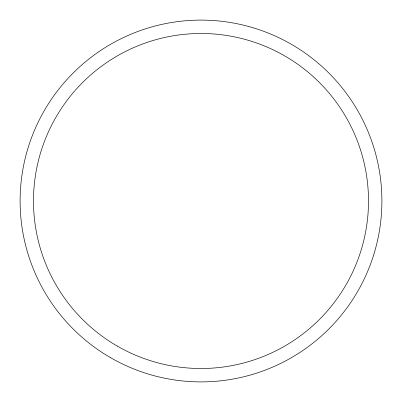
<?xml version="1.0" encoding="UTF-8"?>
<svg xmlns="http://www.w3.org/2000/svg" width="402" height="402" viewBox="0 0 402 402"><rect width="100%" height="100%" fill="white"/><g stroke="black" fill="none" stroke-linecap="round" stroke-linejoin="round"><path stroke-width="0.6" d="M117.248 346.062A167.498 167.498 0 0 0 368.498 201A167.498 167.498 0 0 0 117.248 55.938A167.498 167.498 0 0 0 117.248 346.062M110.55 357.664A180.9 180.9 0 0 0 381.9 201A180.9 180.9 0 0 0 110.55 44.336A180.9 180.9 0 0 0 110.55 357.664"/></g></svg>
